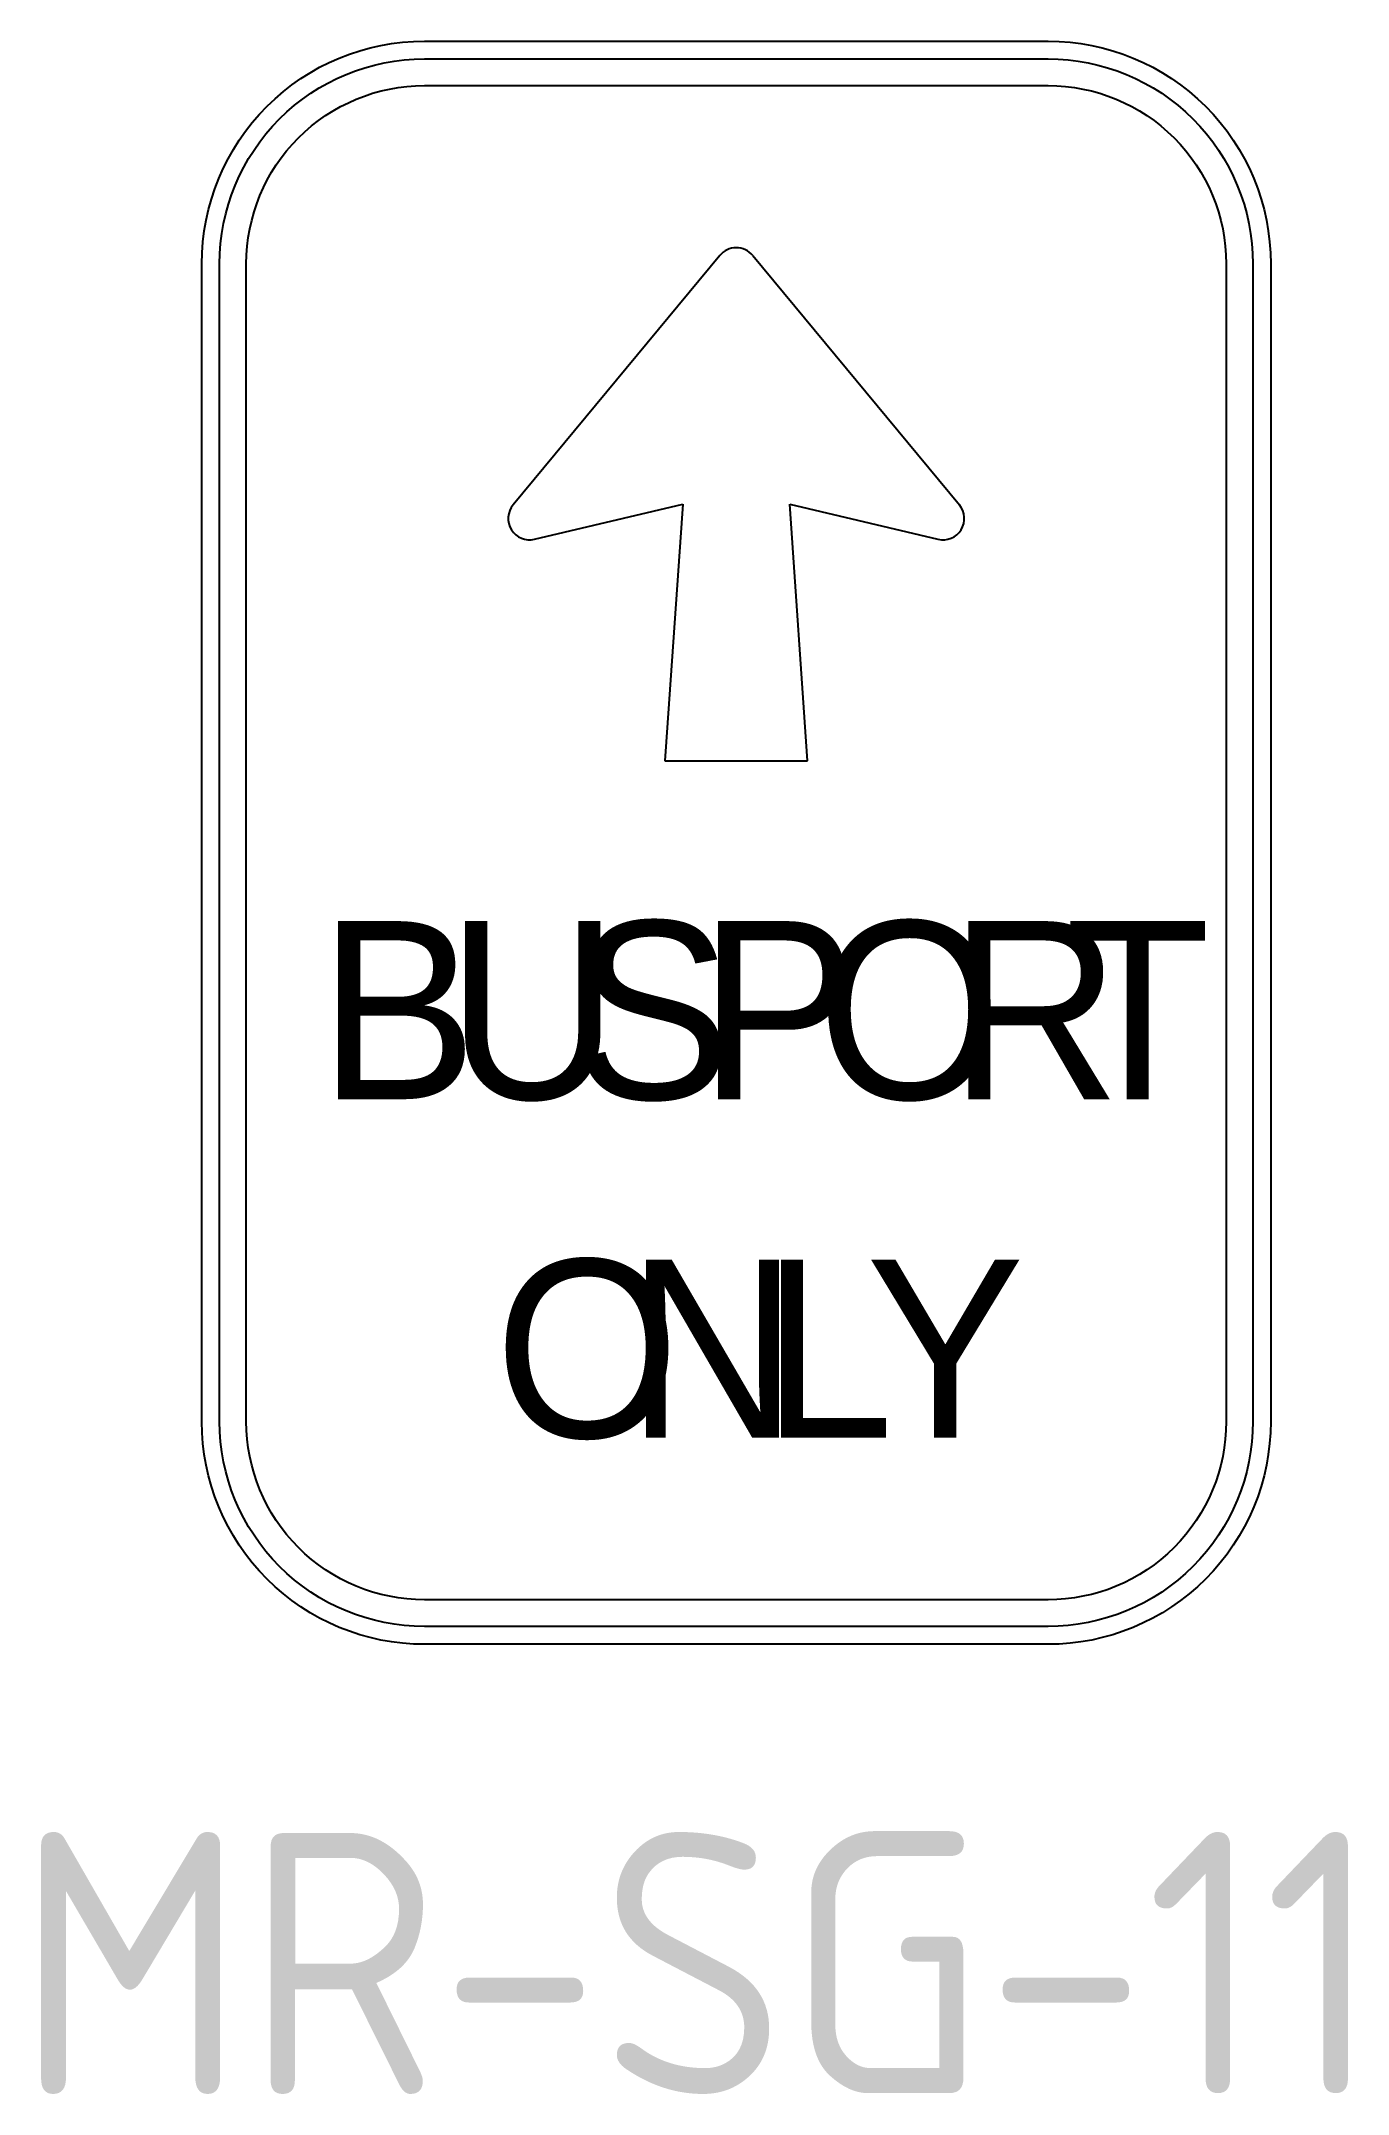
# Model space of a CAD drawing. Extents: x 195.4 to 207.9, y 197.7 to 217.3.
import ezdxf
from ezdxf.enums import TextEntityAlignment as Align

# ---------------------------------------------------------------- set-up
doc = ezdxf.new("R2010")
doc.units = 0
doc.header["$LTSCALE"] = 12
doc.header["$MEASUREMENT"] = 0
doc.layers.add('L18', color=4, linetype='CONTINUOUS')
doc.layers.add('T25', color=1, linetype='CONTINUOUS')
doc.styles.add('CSERIES', font='Cseries')
doc.styles.add('ISO', font='iso')

msp = doc.modelspace()

# ---------------------------------------------------------------- linework, layer by layer
at = {"layer": 'L18'}
for p, q in [((201.865, 215.261), (199.893, 212.881)), ((202.179, 215.261), (204.151, 212.881)), ((200.097, 212.553), (201.512, 212.887)), ((201.512, 212.887), (201.342, 210.439)), ((202.532, 212.887), (203.947, 212.553)), ((202.702, 210.439), (202.532, 212.887)), ((201.342, 210.439), (202.702, 210.439))]:
    msp.add_line(p, q, dxfattribs=at)
for points in [[(196.922, 204.132), (196.922, 215.182, -0.414214), (199.047, 217.307), (204.997, 217.307, -0.414214), (207.122, 215.182), (207.122, 204.132, -0.414214), (204.997, 202.007), (199.047, 202.007, -0.414214)], [(197.092, 204.132), (197.092, 215.182, -0.414214), (199.047, 217.137), (204.997, 217.137, -0.414214), (206.952, 215.182), (206.952, 204.132, -0.414214), (204.997, 202.177), (199.047, 202.177, -0.414214)], [(197.347, 204.132), (197.347, 215.182, -0.414214), (199.047, 216.882), (204.997, 216.882, -0.414214), (206.697, 215.182), (206.697, 204.132, -0.414214), (204.997, 202.432), (199.047, 202.432, -0.414214)]]:
    msp.add_lwpolyline(points, format="xyb", close=True, dxfattribs=at)
for centre, start, end in [((202.022, 215.131), 39.6442, 140.3558), ((200.05, 212.751), 140.3558, 283.3008), ((203.994, 212.751), 256.6992, 39.6442)]:
    msp.add_arc(centre, 0.204, start, end, dxfattribs=at)

# ---------------------------------------------------------------- texts
at = {"layer": 'L18', "style": 'CSERIES'}
for s, p in [('B', (198.036, 207.209)), ('U', (199.259, 207.209)), ('S', (200.465, 207.209)), ('P', (201.661, 207.209)), ('O', (202.792, 207.209)), ('R', (204.049, 207.209)), ('T', (205.158, 207.209)), ('O', (199.715, 203.979)), ('N', (200.973, 203.979)), ('L', (202.261, 203.979)), ('Y', (203.258, 203.979))]:
    msp.add_text(s, height=1.7, dxfattribs=at).set_placement(p)
at = {"layer": 'T25', "style": 'ISO'}
msp.add_text('MR-SG-11', height=2.5, dxfattribs=at).set_placement((201.664, 197.716), align=Align.CENTER)

doc.saveas('drawing.dxf')
